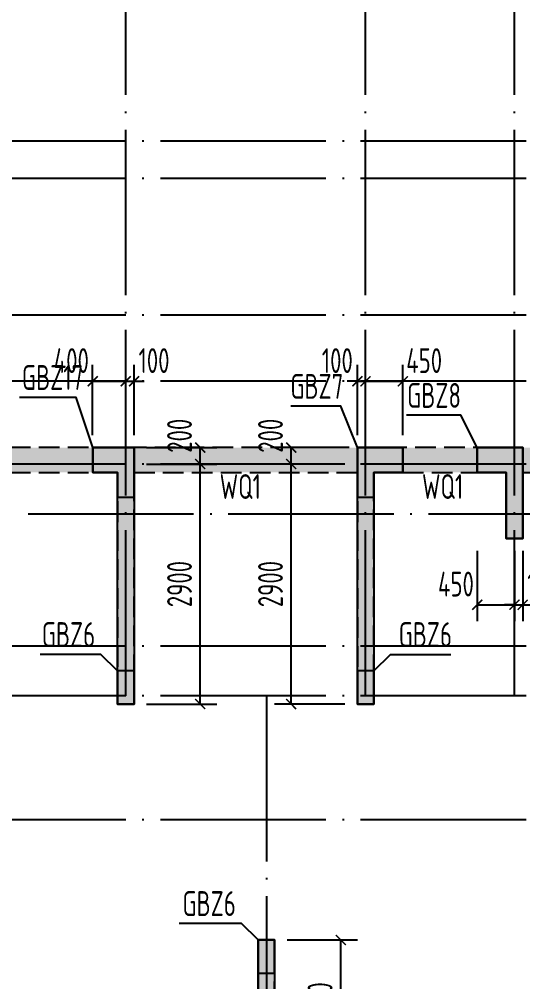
# Model space of a CAD drawing. Extents: x -1058961 to 23600, y -449123 to 2751847.
# Drawn here: x -420248 to -414160, y 25082 to 36710 of the extents above; entities that cross this region are included whole.
import ezdxf
from ezdxf.enums import TextEntityAlignment as Align

# ---------------------------------------------------------------- set-up
doc = ezdxf.new("R2010")
doc.units = 0
doc.header["$LTSCALE"] = 1000
doc.linetypes.add('DASH', pattern=[0.35, 0.25, -0.1])
doc.linetypes.add('DOTE', pattern=[2.42, 2, -0.2, 0.02, -0.2])
doc.layers.get('0').update_dxf_attribs({"linetype": 'CONTINUOUS'})
doc.layers.get('DEFPOINTS').update_dxf_attribs({"linetype": 'CONTINUOUS'})
for name, color, linetype in [('A-DOTE', 10, 'DOTE'), ('COLU_DE_TEXT', 7, 'CONTINUOUS'), ('LABEL', 1, 'CONTINUOUS'), ('S-Q墙填充', 252, 'CONTINUOUS'), ('S-Q墙实线', 6, 'CONTINUOUS'), ('S-Q墙标注', 3, 'CONTINUOUS'), ('S-Q墙虚线', 6, 'DASH'), ('S-X详图填充', 252, 'CONTINUOUS'), ('S-X详图实线', 4, 'CONTINUOUS')]:
    doc.layers.add(name, color=color, linetype=linetype)
doc.styles.add('TSSD_REIN', font='tssdeng.shx', dxfattribs={"width": 0.7, "height": 300, "bigfont": 'tssdchn.shx'})
doc.styles.add('结构文字', font='zstxt.shx', dxfattribs={"width": 0.7, "bigfont": 'zshz.shx'})
doc.dimstyles.new('STRUCK', dxfattribs={"dimtxt": 400, "dimasz": 121, "dimexe": 200, "dimexo": 150, "dimgap": 115, "dimtad": 1, "dimdec": 0, "dimdsep": 46, "dimtxsty": '结构文字', "dimblk": 'ARCHTICK', "dimcen": 400, "dimclrd": 3, "dimclre": 3, "dimclrt": 7, "dimadec": 0, "dimazin": 0, "dimtfac": 1, "dimtdec": 0, "dimtix": 1, "dimtmove": 2, "dimatfit": 3, "dimldrblk": '_DIMX', "dimfxl": 0, "dimtolj": 1, "dimtzin": 0, "dimarcsym": 0})

# ---------------------------------------------------------------- blocks, each defined once
blk = doc.blocks.new('20210726.16350016')
at = {"layer": 'A-DOTE'}
for p, q in [((31400, 10900), (31400, 21100)), ((34300, 10900), (34300, 21100)), ((36100, 10900), (36100, 21100)), ((55600, 17600), (3600, 17600)), ((55600, 17150), (3600, 17150)), ((55600, 15500), (3600, 15500)), ((55600, 14700), (3600, 14700)), ((55600, 13700), (3600, 13700)), ((3600, 13100.3), (55600, 13100.3)), ((55600, 11500), (3600, 11500)), ((55600, 10900), (3600, 10900)), ((33100, 10900), (33100, 3600)), ((55600, 9400), (3600, 9400))]:
    blk.add_line(p, q, dxfattribs=at)
blk = doc.blocks.new('_ArchTick')
at = {"color": 0, "linetype": 'ByBlock', "const_width": 0.15}
blk.add_lwpolyline([(-0.5, -0.5), (0.5, 0.5)], dxfattribs=at)
blk = doc.blocks.new('*D3041')
at = {"layer": 'DEFPOINTS', "color": 0}
for p in [(-417160, 25586), (-416360, 25586), (-417160, 24036)]:
    blk.add_point(p, dxfattribs=at)
at = {"layer": 'S-Q墙标注', "color": 3, "lineweight": -2}
for p, q in [((-417010, 25586), (-416160, 25586)), ((-416360, 24036), (-416360, 25586)), ((-417010, 24036), (-416160, 24036))]:
    blk.add_line(p, q, dxfattribs=at)
at = {"layer": 'S-Q墙标注', "color": 3, "lineweight": -2, "xscale": 121, "yscale": 121, "zscale": 121}
for p, rotation in [((-416360, 25586), 90), ((-416360, 24036), 270)]:
    blk.add_blockref('_ArchTick', p, dxfattribs=dict(at, rotation=rotation))
at = {"layer": 'S-Q墙标注', "color": 7, "insert": (-416610, 24811), "char_height": 300, "attachment_point": 5, "rotation": 90, "style": 'TSSD_REIN'}
blk.add_mtext('\\A1;1550', dxfattribs=at)
blk = doc.blocks.new('_DIMX')
blk.add_line((-150, 0), (150, 0))
at = {"const_width": 50}
blk.add_lwpolyline([(-70, -70), (70, 70)], dxfattribs=at)
blk = doc.blocks.new('*D3048')
at = {"layer": 'DEFPOINTS', "color": 0}
for p in [(-418860, 31336), (-418060, 31336), (-418860, 28436)]:
    blk.add_point(p, dxfattribs=at)
at = {"layer": 'S-Q墙标注', "color": 3, "lineweight": -2}
for p, q in [((-418710, 31336), (-417860, 31336)), ((-418060, 28436), (-418060, 31336)), ((-418710, 28436), (-417860, 28436))]:
    blk.add_line(p, q, dxfattribs=at)
at = {"layer": 'S-Q墙标注', "color": 3, "lineweight": -2, "xscale": 121, "yscale": 121, "zscale": 121}
for p, rotation in [((-418060, 31336), 90), ((-418060, 28436), 270)]:
    blk.add_blockref('_ArchTick', p, dxfattribs=dict(at, rotation=rotation))
at = {"layer": 'S-Q墙标注', "color": 7, "insert": (-418310, 29886), "char_height": 300, "attachment_point": 5, "rotation": 90, "style": 'TSSD_REIN'}
blk.add_mtext('\\A1;2900', dxfattribs=at)
blk = doc.blocks.new('*D3049')
at = {"layer": 'DEFPOINTS', "color": 0}
for p in [(-418860, 31536), (-418060, 31536), (-418860, 31336)]:
    blk.add_point(p, dxfattribs=at)
at = {"layer": 'S-Q墙标注', "color": 3, "lineweight": -2}
for p, q in [((-418710, 31536), (-417860, 31536)), ((-418060, 31336), (-418060, 31536)), ((-418710, 31336), (-417860, 31336))]:
    blk.add_line(p, q, dxfattribs=at)
at = {"layer": 'S-Q墙标注', "color": 3, "lineweight": -2, "xscale": 121, "yscale": 121, "zscale": 121}
for p, rotation in [((-418060, 31536), 90), ((-418060, 31336), 270)]:
    blk.add_blockref('_ArchTick', p, dxfattribs=dict(at, rotation=rotation))
at = {"layer": 'S-Q墙标注', "color": 7, "insert": (-418310, 31678), "char_height": 300, "attachment_point": 5, "rotation": 90, "style": 'TSSD_REIN'}
blk.add_mtext('\\A1;200', dxfattribs=at)
blk = doc.blocks.new('*D3050')
at = {"layer": 'DEFPOINTS', "color": 0}
for p in [(-418960, 32336), (-419360, 31536), (-418960, 31536)]:
    blk.add_point(p, dxfattribs=at)
at = {"layer": 'S-Q墙标注', "color": 3, "lineweight": -2}
for p, q in [((-419360, 31686), (-419360, 32536)), ((-418960, 31686), (-418960, 32536)), ((-419360, 32336), (-418960, 32336))]:
    blk.add_line(p, q, dxfattribs=at)
at = {"layer": 'S-Q墙标注', "color": 3, "lineweight": -2, "xscale": 121, "yscale": 121, "zscale": 121, "rotation": 180}
blk.add_blockref('_ArchTick', (-419360, 32336), dxfattribs=at)
at = {"layer": 'S-Q墙标注', "color": 3, "lineweight": -2, "xscale": 121, "yscale": 121, "zscale": 121}
blk.add_blockref('_ArchTick', (-418960, 32336), dxfattribs=at)
at = {"layer": 'S-Q墙标注', "color": 7, "insert": (-419618, 32586), "char_height": 300, "attachment_point": 5, "style": 'TSSD_REIN'}
blk.add_mtext('\\A1;400', dxfattribs=at)
blk = doc.blocks.new('*D3051')
at = {"layer": 'DEFPOINTS', "color": 0}
for p in [(-418860, 32336), (-418960, 31536), (-418860, 31536)]:
    blk.add_point(p, dxfattribs=at)
at = {"layer": 'S-Q墙标注', "color": 3, "lineweight": -2}
for p, q in [((-418960, 31686), (-418960, 32536)), ((-418860, 31686), (-418860, 32536)), ((-418960, 32336), (-419081, 32336)), ((-418960, 32336), (-418860, 32336)), ((-418860, 32336), (-418739, 32336))]:
    blk.add_line(p, q, dxfattribs=at)
at = {"layer": 'S-Q墙标注', "color": 3, "lineweight": -2, "xscale": 121, "yscale": 121, "zscale": 121}
blk.add_blockref('_ArchTick', (-418960, 32336), dxfattribs=at)
at = {"layer": 'S-Q墙标注', "color": 3, "lineweight": -2, "xscale": 121, "yscale": 121, "zscale": 121, "rotation": 180}
blk.add_blockref('_ArchTick', (-418860, 32336), dxfattribs=at)
at = {"layer": 'S-Q墙标注', "color": 7, "insert": (-418618, 32586), "char_height": 300, "attachment_point": 5, "style": 'TSSD_REIN'}
blk.add_mtext('\\A1;100', dxfattribs=at)
blk = doc.blocks.new('*D3052')
at = {"layer": 'DEFPOINTS', "color": 0}
for p in [(-416960, 31336), (-416160, 31336), (-416160, 28436)]:
    blk.add_point(p, dxfattribs=at)
at = {"layer": 'S-Q墙标注', "color": 3, "lineweight": -2}
for p, q in [((-416310, 31336), (-417160, 31336)), ((-416960, 28436), (-416960, 31336)), ((-416310, 28436), (-417160, 28436))]:
    blk.add_line(p, q, dxfattribs=at)
at = {"layer": 'S-Q墙标注', "color": 3, "lineweight": -2, "xscale": 121, "yscale": 121, "zscale": 121}
for p, rotation in [((-416960, 31336), 90), ((-416960, 28436), 270)]:
    blk.add_blockref('_ArchTick', p, dxfattribs=dict(at, rotation=rotation))
at = {"layer": 'S-Q墙标注', "color": 7, "insert": (-417210, 29886), "char_height": 300, "attachment_point": 5, "rotation": 90, "style": 'TSSD_REIN'}
blk.add_mtext('\\A1;2900', dxfattribs=at)
blk = doc.blocks.new('*D3053')
at = {"layer": 'DEFPOINTS', "color": 0}
for p in [(-416960, 31536), (-416160, 31536), (-416160, 31336)]:
    blk.add_point(p, dxfattribs=at)
at = {"layer": 'S-Q墙标注', "color": 3, "lineweight": -2}
for p, q in [((-416310, 31536), (-417160, 31536)), ((-416960, 31336), (-416960, 31536)), ((-416310, 31336), (-417160, 31336))]:
    blk.add_line(p, q, dxfattribs=at)
at = {"layer": 'S-Q墙标注', "color": 3, "lineweight": -2, "xscale": 121, "yscale": 121, "zscale": 121}
for p, rotation in [((-416960, 31536), 90), ((-416960, 31336), 270)]:
    blk.add_blockref('_ArchTick', p, dxfattribs=dict(at, rotation=rotation))
at = {"layer": 'S-Q墙标注', "color": 7, "insert": (-417210, 31678), "char_height": 300, "attachment_point": 5, "rotation": 90, "style": 'TSSD_REIN'}
blk.add_mtext('\\A1;200', dxfattribs=at)
blk = doc.blocks.new('*D3054')
at = {"layer": 'DEFPOINTS', "color": 0}
for p in [(-416060, 32336), (-416160, 31536), (-416060, 31536)]:
    blk.add_point(p, dxfattribs=at)
at = {"layer": 'S-Q墙标注', "color": 3, "lineweight": -2}
for p, q in [((-416160, 31686), (-416160, 32536)), ((-416060, 31686), (-416060, 32536)), ((-416160, 32336), (-416281, 32336)), ((-416160, 32336), (-416060, 32336)), ((-416060, 32336), (-415939, 32336))]:
    blk.add_line(p, q, dxfattribs=at)
at = {"layer": 'S-Q墙标注', "color": 3, "lineweight": -2, "xscale": 121, "yscale": 121, "zscale": 121}
blk.add_blockref('_ArchTick', (-416160, 32336), dxfattribs=at)
at = {"layer": 'S-Q墙标注', "color": 3, "lineweight": -2, "xscale": 121, "yscale": 121, "zscale": 121, "rotation": 180}
blk.add_blockref('_ArchTick', (-416060, 32336), dxfattribs=at)
at = {"layer": 'S-Q墙标注', "color": 7, "insert": (-416402, 32586), "char_height": 300, "attachment_point": 5, "style": 'TSSD_REIN'}
blk.add_mtext('\\A1;100', dxfattribs=at)
blk = doc.blocks.new('*D3055')
at = {"layer": 'DEFPOINTS', "color": 0}
for p in [(-415610, 32336), (-416060, 31536), (-415610, 31536)]:
    blk.add_point(p, dxfattribs=at)
at = {"layer": 'S-Q墙标注', "color": 3, "lineweight": -2}
for p, q in [((-416060, 31686), (-416060, 32536)), ((-415610, 31686), (-415610, 32536)), ((-416060, 32336), (-415610, 32336))]:
    blk.add_line(p, q, dxfattribs=at)
at = {"layer": 'S-Q墙标注', "color": 3, "lineweight": -2, "xscale": 121, "yscale": 121, "zscale": 121, "rotation": 180}
blk.add_blockref('_ArchTick', (-416060, 32336), dxfattribs=at)
at = {"layer": 'S-Q墙标注', "color": 3, "lineweight": -2, "xscale": 121, "yscale": 121, "zscale": 121}
blk.add_blockref('_ArchTick', (-415610, 32336), dxfattribs=at)
at = {"layer": 'S-Q墙标注', "color": 7, "insert": (-415352, 32586), "char_height": 300, "attachment_point": 5, "style": 'TSSD_REIN'}
blk.add_mtext('\\A1;450', dxfattribs=at)
blk = doc.blocks.new('*D3058')
at = {"layer": 'DEFPOINTS', "color": 0}
for p in [(-414710, 30436), (-414260, 30436), (-414260, 29636)]:
    blk.add_point(p, dxfattribs=at)
at = {"layer": 'S-Q墙标注', "color": 3, "lineweight": -2}
for p, q in [((-414710, 30286), (-414710, 29436)), ((-414260, 30286), (-414260, 29436)), ((-414710, 29636), (-414260, 29636))]:
    blk.add_line(p, q, dxfattribs=at)
at = {"layer": 'S-Q墙标注', "color": 3, "lineweight": -2, "xscale": 121, "yscale": 121, "zscale": 121, "rotation": 180}
blk.add_blockref('_ArchTick', (-414710, 29636), dxfattribs=at)
at = {"layer": 'S-Q墙标注', "color": 3, "lineweight": -2, "xscale": 121, "yscale": 121, "zscale": 121}
blk.add_blockref('_ArchTick', (-414260, 29636), dxfattribs=at)
at = {"layer": 'S-Q墙标注', "color": 7, "insert": (-414968, 29886), "char_height": 300, "attachment_point": 5, "style": 'TSSD_REIN'}
blk.add_mtext('\\A1;450', dxfattribs=at)
blk = doc.blocks.new('*D3059')
at = {"layer": 'DEFPOINTS', "color": 0}
for p in [(-414260, 30436), (-414160, 30436), (-414160, 29636)]:
    blk.add_point(p, dxfattribs=at)
at = {"layer": 'S-Q墙标注', "color": 3, "lineweight": -2}
for p, q in [((-414260, 30286), (-414260, 29436)), ((-414160, 30286), (-414160, 29436)), ((-414260, 29636), (-414381, 29636)), ((-414260, 29636), (-414160, 29636)), ((-414160, 29636), (-414039, 29636))]:
    blk.add_line(p, q, dxfattribs=at)
at = {"layer": 'S-Q墙标注', "color": 3, "lineweight": -2, "xscale": 121, "yscale": 121, "zscale": 121}
blk.add_blockref('_ArchTick', (-414260, 29636), dxfattribs=at)
at = {"layer": 'S-Q墙标注', "color": 3, "lineweight": -2, "xscale": 121, "yscale": 121, "zscale": 121, "rotation": 180}
blk.add_blockref('_ArchTick', (-414160, 29636), dxfattribs=at)
at = {"layer": 'S-Q墙标注', "color": 7, "insert": (-413918, 29886), "char_height": 300, "attachment_point": 5, "style": 'TSSD_REIN'}
blk.add_mtext('\\A1;100', dxfattribs=at)

msp = doc.modelspace()

# ---------------------------------------------------------------- hatches: boundary and pattern name
at = {"layer": 'S-Q墙填充', "ltscale": 0.5}
h = msp.add_hatch(dxfattribs=at)
h.set_pattern_fill('ARMORED', color=252, scale=30, style=0)
h.set_pattern_definition([(50, (-494823.67, -5932.07), (215.17805, -18.82564), [22.5, -247.5]), (355, (-494823.67, -5932.07), (-41.6254, 225.65764), [18, -198]), (100.4514, (-494805.74, -5933.64), (173.5528, 206.83186), [19.12206, -210.34263]), (46.1842, (-494823.67, -5872.07), (320.1723, -49.6557), [33.75, -371.25]), (96.6356, (-494797, -5876.2), (280.3988, 292.2354), [28.6831, -315.5139]), (351.1842, (-494823.67, -5872.07), (280.3986, 292.2356), [27, -297]), (21, (-494793.67, -5887.07), (179.07212, -120.78567), [22.5, -247.5]), (326, (-494793.67, -5887.07), (72.9946, 217.545), [18, -198]), (71.4514, (-494778.75, -5897.14), (252.0668, 96.75915), [19.12206, -210.34263]), (37.5, (-494823.67, -5932.07), (3.647957, 99.868156), [0, -195.6, 0, -201, 0, -198.75]), (7.5, (-494823.67, -5932.07), (78.92086, 118.32351), [0, -114.6, 0, -191.1, 0, -75.75]), (327.5, (-494890.57, -5932.07), (160.14673, -6.76646), [0, -75, 0, -234, 0, -310.5]), (317.5, (-494920.57, -5932.07), (174.95585, 30.0315), [0, -97.5, 0, -155.4, 0, -220.5]), (45, (-494823.67, -5932.07), (-106.06602, 106.06602), [])])
h.paths.add_polyline_path([(-403759.84, 33336.07), (-404409.75, 33336.07), (-406059.82, 33336.07), (-406660.04, 33336.07), (-406660.18, 33586.07), (-409859.77, 33586.07), (-409859.85, 33336.07), (-410459.78, 33336.07), (-412060.01, 33336.07), (-412759.92, 33336.07), (-412759.92, 32336.07), (-412759.92, 31536.07), (-425459.93, 31536.07), (-425909.93, 31536.07), (-426810.02, 31536.07), (-427259.92, 31536.07), (-428759.92, 31536.07), (-428759.92, 32336.07), (-428759.92, 33336.07), (-429409.84, 33336.07), (-431060.32, 33336.07), (-431659.92, 33336.07), (-431659.92, 33586.07), (-434859.92, 33586.07), (-434859.92, 33336.07), (-435460.05, 33336.07), (-437060.01, 33336.07), (-437759.92, 33336.07), (-437759.92, 32336.07), (-437759.92, 31536.07), (-445959.92, 31536.07), (-445959.92, 28536.07), (-445959.91, 25936.07), (-445959.91, 23836.07), (-443159.91, 23836.07), (-436659.87, 23836.07), (-436659.92, 22636.06), (-435609.92, 22636.06), (-433259.91, 22636.06), (-430709.92, 22636.06), (-429859.93, 22636.06), (-429859.98, 23835.95), (-424259.93, 23836.07), (-423359.94, 23836.07), (-420759.94, 23836.07), (-418159.91, 23836.07), (-417259.91, 23836.07), (-411659.91, 23836.07), (-411659.91, 22636.06), (-410609.92, 22636.06), (-408259.94, 22636.06), (-405909.92, 22636.06), (-404859.94, 22636.06), (-404859.94, 23836.07), (-399259.93, 23836.07), (-398359.94, 23836.07), (-395559.93, 23836.07), (-395559.93, 31536.07), (-397160.02, 31536.07), (-397559.93, 31536.07), (-400459.92, 31536.07), (-400909.92, 31536.07), (-401810.02, 31536.07), (-402259.93, 31536.07), (-403759.84, 31536.07), (-403759.84, 32336.07)])
h.paths.add_polyline_path([(-445659.92, 28436.07), (-444959.92, 28436.07), (-444959.92, 28636.07), (-445659.92, 28636.07), (-445659.92, 31236.07), (-445259.93, 31236.07), (-444359.83, 31236.07), (-444059.91, 31236.07), (-444059.9, 30586.07), (-443859.9, 30586.07), (-443859.91, 31236.07), (-441159.91, 31236.07), (-441159.91, 28436.07), (-440959.91, 28436.07), (-440959.91, 31236.07), (-440609.91, 31236.07), (-439709.83, 31236.07), (-439359.91, 31236.07), (-439359.91, 30436.07), (-439159.91, 30436.07), (-439159.91, 31236.07), (-437459.92, 31236.07), (-437459.92, 32336.07), (-437459.92, 33036.07), (-437060.01, 33036.07), (-435460.05, 33036.07), (-434759.92, 33036.07), (-434759.92, 31836.07), (-434559.92, 31836.07), (-434559.92, 33136.07), (-434559.92, 33286.07), (-431959.92, 33286.07), (-431959.92, 33136.07), (-431959.92, 31836.07), (-431759.92, 31836.07), (-431759.92, 33036.07), (-431060.32, 33036.07), (-429409.84, 33036.07), (-429059.92, 33036.07), (-429059.92, 32336.07), (-429059.92, 31236.07), (-427359.92, 31236.07), (-427359.92, 30436.07), (-427159.92, 30436.07), (-427159.92, 31236.07), (-426810.02, 31236.07), (-425909.93, 31236.07), (-425559.93, 31236.07), (-425559.93, 28436.07), (-425359.93, 28436.07), (-425359.93, 31236.07), (-422659.93, 31236.07), (-422659.93, 28436.07), (-422459.93, 28436.07), (-422459.93, 31236.07), (-422160.02, 31236.07), (-421159.93, 31236.07), (-420859.93, 31236.07), (-420859.94, 31236.07), (-420659.94, 31236.07), (-420659.93, 31236.07), (-420359.92, 31236.07), (-419359.83, 31236.07), (-419059.91, 31236.07), (-419059.91, 28435.87), (-418859.91, 28435.87), (-418859.91, 31236.07), (-416159.92, 31236.07), (-416159.92, 28436.07), (-415959.92, 28436.07), (-415959.92, 31236.07), (-415609.92, 31236.07), (-414709.83, 31236.07), (-414359.92, 31236.07), (-414359.92, 30436.07), (-414159.92, 30436.07), (-414159.92, 31236.07), (-412459.92, 31236.07), (-412459.92, 32336.07), (-412459.92, 33036.07), (-412060.01, 33036.07), (-410459.78, 33036.07), (-409759.92, 33036.07), (-409759.92, 31836.07), (-409559.92, 31836.07), (-409559.92, 33286.07), (-406959.92, 33286.07), (-406959.92, 31836.07), (-406759.92, 31836.07), (-406759.92, 33036.07), (-406059.82, 33036.07), (-404409.75, 33036.07), (-404059.84, 33036.07), (-404059.84, 32336.07), (-404059.84, 31236.07), (-402359.93, 31236.07), (-402359.93, 30436.07), (-402159.93, 30436.07), (-402159.93, 31236.07), (-401810.02, 31236.07), (-400909.92, 31236.07), (-400559.92, 31236.07), (-400559.92, 28436.07), (-400359.92, 28436.07), (-400359.92, 31236.07), (-397659.93, 31236.07), (-397659.93, 30586.09), (-397459.93, 30586.09), (-397459.93, 31236.07), (-397160.02, 31236.07), (-396259.92, 31236.07), (-395859.92, 31236.07), (-395859.92, 28636.07), (-396559.93, 28636.07), (-396559.93, 28436.07), (-395859.92, 28436.07), (-395859.93, 25936.07), (-395859.93, 24136.07), (-398359.94, 24136.07), (-399159.93, 24136.07), (-399159.93, 25586.07), (-399359.93, 25586.07), (-399359.93, 24136.07), (-404859.94, 24136.07), (-404859.94, 24386.06), (-405159.94, 24386.06), (-405159.94, 24036.07), (-405159.94, 22936.06), (-405909.92, 22936.06), (-408259.94, 22936.06), (-410609.92, 22936.06), (-411359.91, 22936.06), (-411359.91, 24036.07), (-411359.91, 24386.06), (-411659.91, 24386.06), (-411659.91, 24136.07), (-417159.91, 24136.07), (-417159.91, 25586.07), (-417359.91, 25586.07), (-417359.91, 24136.07), (-418159.91, 24136.07), (-420759.94, 24136.07), (-423359.94, 24136.07), (-424159.93, 24136.07), (-424159.93, 25586.07), (-424359.93, 25586.07), (-424359.93, 24136.07), (-429859.93, 24135.95), (-429859.9, 24386.05), (-430159.94, 24386.08), (-430159.99, 24035.95), (-430159.94, 22936.06), (-430709.92, 22936.07), (-433259.91, 22936.06), (-435609.92, 22936.06), (-436359.91, 22936.06), (-436359.86, 24035.95), (-436359.91, 24386.08), (-436659.92, 24386.05), (-436659.88, 24135.95), (-442159.91, 24136.07), (-442159.91, 25586.07), (-442359.91, 25586.07), (-442359.91, 24136.07), (-443159.91, 24136.07), (-445659.91, 24136.07), (-445659.91, 25936.07)], flags=16)
at = {"layer": 'S-X详图填充'}
h = msp.add_hatch(color=256, dxfattribs=at)
h.dxf.hatch_style = 1
h.paths.add_polyline_path([(-419059.93, 30936.09), (-418859.93, 30936.09), (-418859.92, 31536.07), (-419359.92, 31536.07), (-419359.92, 31236.07), (-419059.92, 31236.07)])
h = msp.add_hatch(color=256, dxfattribs=at)
h.dxf.hatch_style = 1
h.paths.add_polyline_path([(-416159.93, 30936.09), (-415959.93, 30936.09), (-415959.92, 31236.07), (-415609.92, 31236.07), (-415609.92, 31536.07), (-416159.92, 31536.07)])
h = msp.add_hatch(color=256, dxfattribs=at)
h.dxf.hatch_style = 1
h.paths.add_polyline_path([(-414709.93, 31536.07), (-414709.88, 31236.07), (-414359.88, 31236.07), (-414359.93, 30436.09), (-414159.93, 30436.09), (-414159.93, 31536.07)])
h = msp.add_hatch(color=256, dxfattribs=at)
h.dxf.hatch_style = 1
h.paths.add_polyline_path([(-418859.93, 28836.09), (-419059.93, 28836.09), (-419059.93, 28436.09), (-418859.93, 28436.09)])
h = msp.add_hatch(color=256, dxfattribs=at)
h.dxf.hatch_style = 1
h.paths.add_polyline_path([(-415959.93, 28836.09), (-416159.93, 28836.09), (-416159.93, 28436.09), (-415959.93, 28436.09)])
h = msp.add_hatch(color=256, dxfattribs=at)
h.dxf.hatch_style = 1
h.paths.add_polyline_path([(-417359.93, 25186.09), (-417159.93, 25186.09), (-417159.93, 25586.09), (-417359.93, 25586.09)])

# ---------------------------------------------------------------- linework, layer by layer
at = {"layer": 'LABEL'}
for points in [[(-419359.92, 31536.07), (-419559.92, 32141.82), (-420243.98, 32141.82)], [(-416159.92, 31536.07), (-416359.92, 32034.22), (-416965.05, 32034.22)], [(-414709.92, 31536.07), (-414909.92, 31925.38), (-415566.5, 31925.38)], [(-419059.93, 28836.09), (-419259.93, 29036.09), (-419993.66, 29036.09)], [(-415959.93, 28836.09), (-415759.93, 29036.09), (-415029.28, 29036.09)], [(-417359.93, 25586.09), (-417559.93, 25786.09), (-418314.64, 25786.09)]]:
    msp.add_lwpolyline(points, dxfattribs=at)
at = {"layer": 'S-Q墙实线', "ltscale": 0.5}
for points in [[(-419359.92, 31536.07), (-418859.92, 31536.07), (-418859.92, 28436.07), (-419059.92, 28436.07), (-419059.92, 31236.07), (-419359.92, 31236.07), (-419359.92, 31536.07)], [(-416159.92, 28436.07), (-416159.92, 31536.07), (-415609.92, 31536.07), (-415609.92, 31236.07), (-415959.92, 31236.07), (-415959.92, 28436.07), (-416159.92, 28436.07)], [(-414709.92, 31536.07), (-414159.92, 31536.07), (-414159.92, 30436.07), (-414359.92, 30436.07), (-414359.92, 31236.07), (-414709.92, 31236.07), (-414709.92, 31536.07)], [(-417159.92, 25586.07), (-417159.92, 23836.07), (-418159.94, 23836.07), (-418159.95, 24136.07), (-417359.92, 24136.07), (-417359.92, 25586.07), (-417159.92, 25586.07)]]:
    msp.add_lwpolyline(points, dxfattribs=at)
at = {"layer": 'S-Q墙虚线', "color": 6}
for points in [[(-402259.93, 31536.07), (-403759.84, 31536.07), (-403759.84, 32336.07), (-403759.84, 33336.07), (-404409.75, 33336.07), (-406059.82, 33336.07), (-406660.04, 33336.07), (-406660.18, 33586.07), (-409859.77, 33586.07), (-409859.85, 33336.07), (-410459.78, 33336.07), (-412060.01, 33336.07), (-412759.92, 33336.07), (-412759.92, 32336.07), (-412759.92, 31536.07), (-425459.93, 31536.07)], [(-420359.92, 31236.07), (-419359.83, 31236.07), (-419059.91, 31236.07), (-419059.91, 28435.87), (-418859.91, 28435.87), (-418859.91, 31236.07), (-416159.92, 31236.07), (-416159.92, 28436.07), (-415959.92, 28436.07), (-415959.92, 31236.07), (-415609.92, 31236.07), (-414709.83, 31236.07), (-414359.92, 31236.07), (-414359.92, 30436.07), (-414159.92, 30436.07), (-414159.92, 31236.07), (-412459.92, 31236.07)], [(-399359.93, 24136.07), (-404859.94, 24136.07), (-404859.94, 24386.06), (-405159.94, 24386.06), (-405159.94, 24036.07), (-405159.94, 22936.06), (-405709.92, 22936.06), (-408259.94, 22936.06), (-410809.92, 22936.06), (-411359.91, 22936.06), (-411359.91, 24036.07), (-411359.91, 24386.06), (-411659.91, 24386.06), (-411659.91, 24136.07), (-417159.91, 24136.07), (-417159.91, 25586.07), (-417359.91, 25586.07), (-417359.91, 24136.07), (-418159.91, 24136.07), (-420759.94, 24136.07)]]:
    msp.add_lwpolyline(points, dxfattribs=at)
at = {"layer": 'S-X详图实线'}
for points in [[(-419059.93, 30936.09), (-418859.93, 30936.09), (-418859.92, 31536.07), (-419359.92, 31536.07), (-419359.92, 31236.07), (-419059.92, 31236.07), (-419059.93, 30936.09)], [(-416159.93, 30936.09), (-415959.93, 30936.09), (-415959.92, 31236.07), (-415609.92, 31236.07), (-415609.92, 31536.07), (-416159.92, 31536.07), (-416159.93, 30936.09)], [(-414709.92, 31536.07), (-414709.92, 31236.07), (-414359.92, 31236.07), (-414359.93, 30436.09), (-414159.93, 30436.09), (-414159.92, 31536.07), (-414709.92, 31536.07)], [(-418859.93, 28836.09), (-419059.93, 28836.09), (-419059.93, 28436.09), (-418859.93, 28436.09), (-418859.93, 28836.09)], [(-415959.93, 28836.09), (-416159.93, 28836.09), (-416159.93, 28436.09), (-415959.93, 28436.09), (-415959.93, 28836.09)], [(-417359.93, 25186.09), (-417159.93, 25186.09), (-417159.93, 25586.09), (-417359.93, 25586.09), (-417359.93, 25186.09)]]:
    msp.add_lwpolyline(points, close=True, dxfattribs=at)

# ---------------------------------------------------------------- block references
at = {"layer": 'A-DOTE'}
msp.add_blockref('20210726.16350016', (-450359.92, 17636.02), dxfattribs=at)

# ---------------------------------------------------------------- texts
at = {"layer": 'COLU_DE_TEXT', "style": 'TSSD_REIN', "width": 0.7}
for s, p in [('GBZ17', (-420214.31, 32141.82)), ('GBZ7', (-416969.49, 32034.22)), ('GBZ8', (-415557.39, 31925.38)), ('GBZ6', (-419973.78, 29036.09)), ('GBZ6', (-415659.93, 29036.09)), ('GBZ6', (-418273.78, 25786.09))]:
    msp.add_text(s, height=300, dxfattribs=at).set_placement(p, align=Align.BOTTOM_LEFT)
at = {"layer": 'S-Q墙标注', "style": 'TSSD_REIN', "width": 0.7}
for p in [(-417575.08, 30824.68), (-415129.19, 30824.68)]:
    msp.add_text('WQ1', height=300, dxfattribs=at).set_placement(p, align=Align.BOTTOM_CENTER)

# ---------------------------------------------------------------- dimensions: what is measured, and where the dimension line sits
at = {"layer": 'S-Q墙标注'}
for base, p1, p2, picture, middle in [((-418959.91, 32336.07), (-419359.82, 31536.07), (-418959.91, 31536.07), '*D3050', (-419617.9, 32586.07)), ((-418859.9, 32336.07), (-418959.91, 31536.07), (-418859.9, 31536.07), '*D3051', (-418617.98, 32586.07)), ((-416059.91, 32336.07), (-416159.9, 31536.07), (-416059.91, 31536.07), '*D3054', (-416401.83, 32586.07)), ((-415609.9, 32336.07), (-416059.91, 31536.07), (-415609.9, 31536.07), '*D3055', (-415351.83, 32586.07)), ((-414259.92, 29636.07), (-414709.83, 30436.07), (-414259.92, 30436.07), '*D3058', (-414967.91, 29886.07)), ((-414159.91, 29636.07), (-414259.92, 30436.07), (-414159.91, 30436.07), '*D3059', (-413917.99, 29886.07))]:
    dim = msp.add_linear_dim(base=base, p1=p1, p2=p2, dimstyle='STRUCK', override={"dimtxt": 300, "dimgap": 100, "dimtxsty": 'TSSD_REIN'}, dxfattribs=at)
    dim.commit()
    dim.dimension.update_dxf_attribs({"geometry": picture, "text_midpoint": middle, "dimtype": 160})
for base, p1, p2, picture, middle in [((-418059.91, 31536.07), (-418859.91, 31336.07), (-418859.91, 31536.07), '*D3049', (-418309.91, 31677.99)), ((-416959.91, 31536.07), (-416159.91, 31336.07), (-416159.91, 31536.07), '*D3053', (-417209.91, 31677.99))]:
    dim = msp.add_linear_dim(base=base, p1=p1, p2=p2, angle=90, dimstyle='STRUCK', override={"dimtxt": 300, "dimgap": 100, "dimtxsty": 'TSSD_REIN'}, dxfattribs=at)
    dim.commit()
    dim.dimension.update_dxf_attribs({"geometry": picture, "text_midpoint": middle, "dimtype": 160})
for base, p1, p2, picture, middle in [((-418059.91, 31336.07), (-418859.91, 28436.07), (-418859.91, 31336.07), '*D3048', (-418309.91, 29886.07)), ((-416959.91, 31336.07), (-416159.91, 28436.07), (-416159.91, 31336.07), '*D3052', (-417209.91, 29886.07)), ((-416359.91, 25586.07), (-417159.91, 24036.07), (-417159.91, 25586.07), '*D3041', (-416609.91, 24811.07))]:
    dim = msp.add_linear_dim(base=base, p1=p1, p2=p2, angle=90, dimstyle='STRUCK', override={"dimtxt": 300, "dimgap": 100, "dimtxsty": 'TSSD_REIN'}, dxfattribs=at)
    dim.commit()
    dim.dimension.update_dxf_attribs({"geometry": picture, "text_midpoint": middle})

doc.saveas('drawing.dxf')
